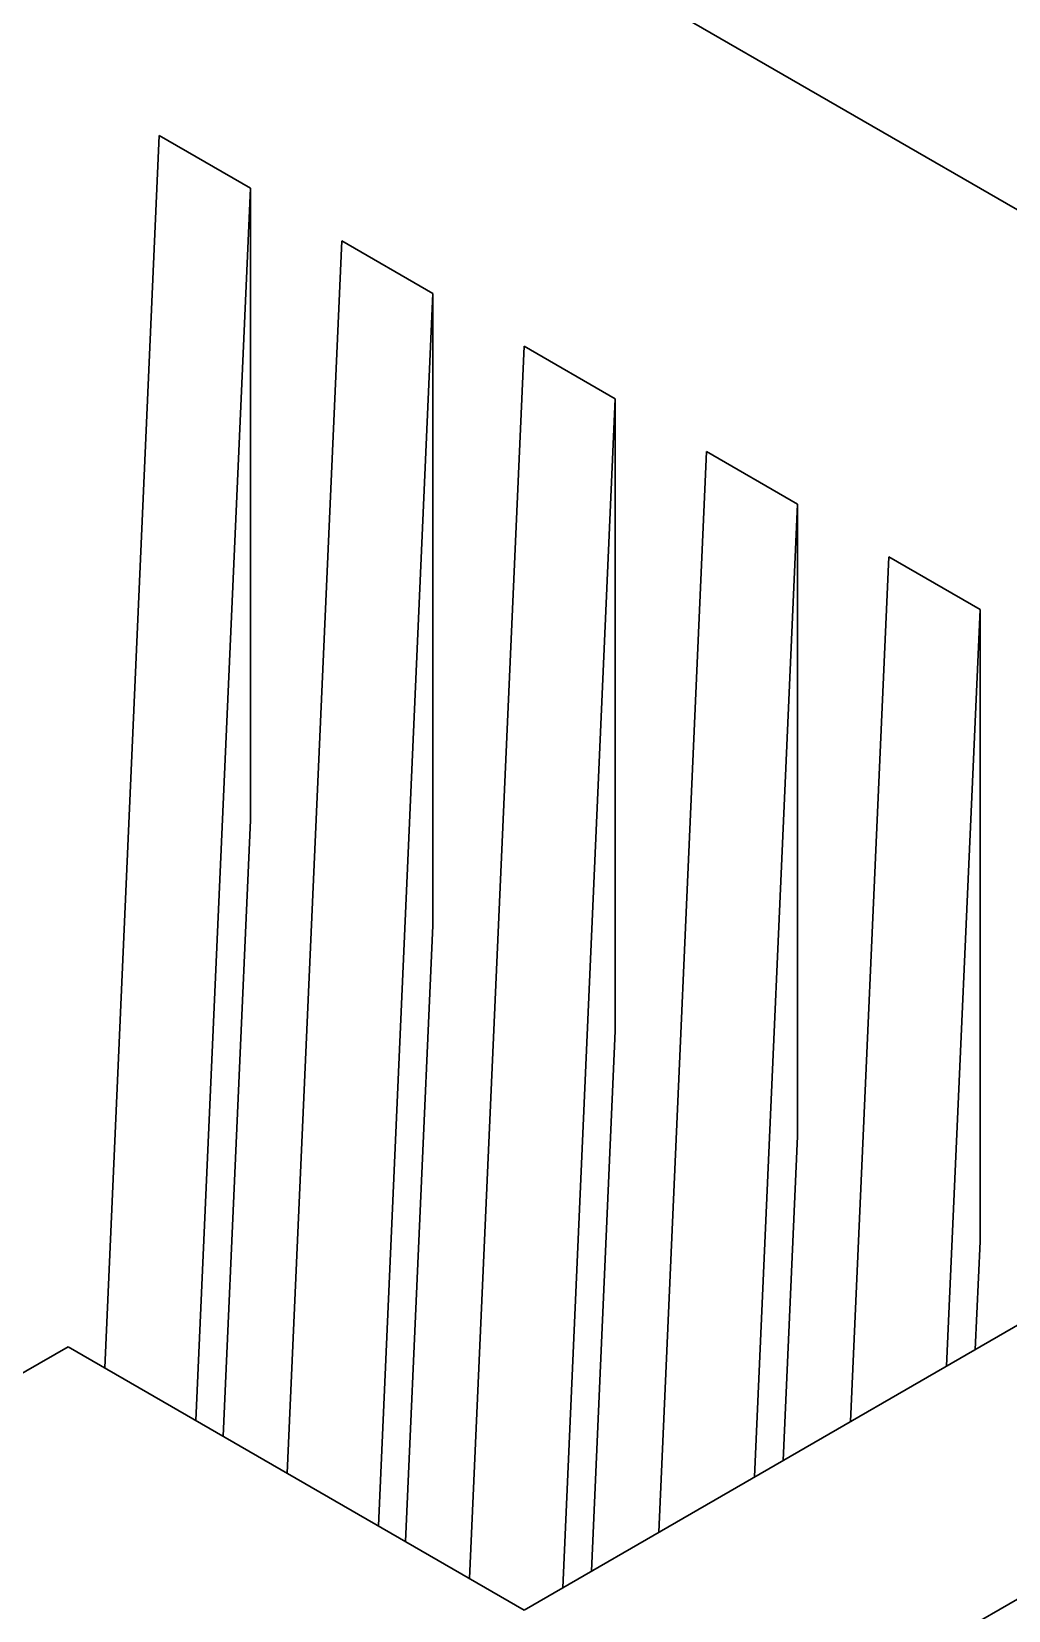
# Model space of a CAD drawing. Header units: millimetres. Extents: x -105 to 105, y -148 to 148.
# Drawn here: x 58.07 to 61.85, y -22.24 to -16.12 of the extents above; entities that cross this region are included whole.
import ezdxf

# ---------------------------------------------------------------- set-up
doc = ezdxf.new("R2010")
doc.units = ezdxf.units.MM
doc.layers.get('0').update_dxf_attribs({"lineweight": 18})

msp = doc.modelspace()

# ---------------------------------------------------------------- linework, layer by layer
at = {"color": 7, "lineweight": 30, "ltscale": 0.244949}
msp.add_line((57.1485, -14.078), (65.6338, -18.977), dxfattribs=at)
at = {"color": 7, "lineweight": 30, "ltscale": 0.119542}
for p, q in [((58.3515, -21.3045), (58.5627, -16.5275)), ((58.705, -21.5086), (58.9163, -16.7316)), ((59.0586, -21.7127), (59.2699, -16.9357)), ((59.4121, -21.9169), (59.6234, -17.1398)), ((59.7657, -22.121), (59.977, -17.344))]:
    msp.add_line(p, q, dxfattribs=at)
at = {"color": 7, "lineweight": 30, "ltscale": 0.010206}
for p, q in [((58.9163, -16.7316), (58.5627, -16.5275)), ((59.6234, -17.1398), (59.2699, -16.9357)), ((60.3305, -17.5481), (59.977, -17.344)), ((61.0376, -17.9563), (60.6841, -17.7522)), ((61.7447, -18.3646), (61.3912, -18.1605))]:
    msp.add_line(p, q, dxfattribs=at)
at = {"color": 7, "lineweight": 30, "ltscale": 0.061237}
for p, q in [((58.9163, -16.7316), (58.9163, -19.1811)), ((59.6234, -17.1398), (59.6234, -19.5893)), ((60.3305, -17.5481), (60.3305, -19.9976)), ((61.0376, -17.9563), (61.0376, -20.4058)), ((61.7447, -18.3646), (61.7447, -20.8141))]:
    msp.add_line(p, q, dxfattribs=at)
at = {"color": 7, "lineweight": 30, "ltscale": 0.115323}
msp.add_line((60.1267, -22.1565), (60.3305, -17.5481), dxfattribs=at)
at = {"color": 7, "lineweight": 30, "ltscale": 0.104839}
msp.add_line((60.4988, -21.9417), (60.6841, -17.7522), dxfattribs=at)
at = {"color": 7, "lineweight": 30, "ltscale": 0.318434}
msp.add_line((69.2401, -17.9563), (58.2092, -24.325), dxfattribs=at)
at = {"color": 7, "lineweight": 30, "ltscale": 0.094355}
msp.add_line((60.8709, -21.7269), (61.0376, -17.9563), dxfattribs=at)
at = {"color": 7, "lineweight": 30, "ltscale": 0.083871}
msp.add_line((61.2429, -21.512), (61.3912, -18.1605), dxfattribs=at)
at = {"color": 7, "lineweight": 30, "ltscale": 0.073387}
msp.add_line((61.615, -21.2972), (61.7447, -18.3646), dxfattribs=at)
at = {"color": 7, "lineweight": 30, "ltscale": 0.059771}
for p, q in [((58.9163, -19.1811), (58.8107, -21.5696)), ((59.6234, -19.5893), (59.5178, -21.9779))]:
    msp.add_line(p, q, dxfattribs=at)
at = {"color": 7, "lineweight": 30, "ltscale": 0.05242}
msp.add_line((60.3305, -19.9976), (60.2379, -22.0923), dxfattribs=at)
at = {"color": 7, "lineweight": 30, "ltscale": 0.031452}
msp.add_line((61.0376, -20.4058), (60.982, -21.6627), dxfattribs=at)
at = {"color": 7, "lineweight": 30, "ltscale": 0.010484}
msp.add_line((61.7447, -20.8141), (61.7262, -21.233), dxfattribs=at)
at = {"color": 7, "lineweight": 30, "ltscale": 0.040825}
msp.add_line((62.0983, -21.0182), (60.6841, -21.8347), dxfattribs=at)
at = {"color": 7, "lineweight": 30, "ltscale": 0.020412}
for p, q in [((58.2092, -21.2223), (57.5021, -21.6306)), ((60.6841, -21.8347), (59.977, -22.2429))]:
    msp.add_line(p, q, dxfattribs=at)
at = {"color": 7, "lineweight": 30, "ltscale": 0.051031}
msp.add_line((59.977, -22.2429), (58.2092, -21.2223), dxfattribs=at)

doc.saveas('drawing.dxf')
